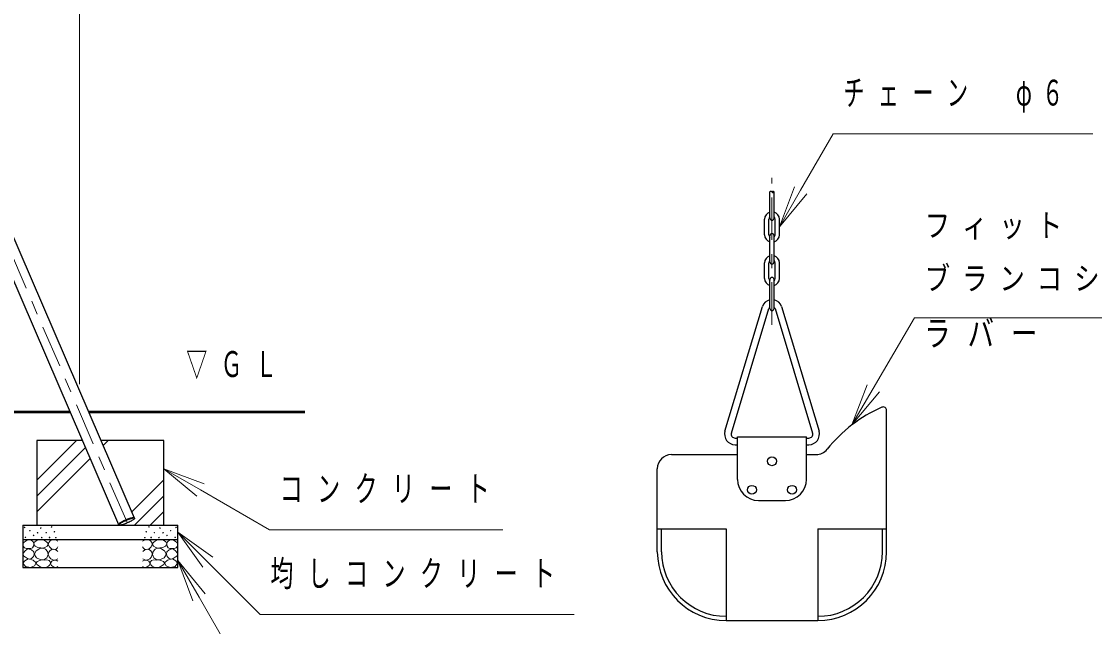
# Model space of a CAD drawing. Units: millimetres on the paper. Extents: x 200 to 618, y 141 to 438.
# Drawn here: x 452.4 to 528.4, y 193.9 to 236.8 of the extents above; entities that cross this region are included whole.
import ezdxf

# ---------------------------------------------------------------- set-up
doc = ezdxf.new("R2010")
doc.units = ezdxf.units.MM
doc.linetypes.add('USER2', pattern=[6, 3, -1, 1, -1])
doc.layers.add('線', color=2, linetype='Continuous', lineweight=25)
doc.layers.add('補助', color=2, linetype='Continuous', lineweight=13)
doc.styles.add('ＭＳ ゴシック', font='')
doc.styles.get('ＭＳ ゴシック').set_extended_font_data('MS Gothic')

msp = doc.modelspace()

# ---------------------------------------------------------------- linework, layer by layer
at = {"layer": '線', "color": 1, "linetype": 'USER2', "lineweight": 13}
for p, q in [((459.853, 201.35), (434.984, 259.048)), ((505.579, 215.296), (505.579, 225.696)), ((459.853, 201.35), (459.894, 201.254))]:
    msp.add_line(p, q, dxfattribs=at)
at = {"layer": '線', "color": 7}
for p, q in [((459.297, 201.111), (435.428, 256.49)), ((460.408, 201.59), (436.539, 256.969)), ((505.429, 222.846), (505.429, 224.696)), ((505.729, 222.846), (505.729, 224.696)), ((505.054, 221.671), (505.054, 222.771)), ((505.354, 221.671), (505.354, 222.771)), ((505.804, 221.671), (505.804, 222.771)), ((506.104, 221.671), (506.104, 222.771)), ((505.429, 219.746), (505.429, 221.596)), ((505.729, 219.746), (505.729, 221.596)), ((505.054, 218.571), (505.054, 219.671)), ((505.354, 218.571), (505.354, 219.671)), ((505.804, 218.571), (505.804, 219.671)), ((506.104, 218.571), (506.104, 219.671)), ((505.429, 216.446), (505.429, 218.496)), ((505.729, 216.446), (505.729, 218.496)), ((502.247, 207.759), (504.909, 216.574)), ((502.701, 207.622), (505.364, 216.437)), ((505.795, 216.437), (508.458, 207.622)), ((506.25, 216.574), (508.912, 207.759)), ((513.704, 199.217), (513.704, 209.218)), ((453.484, 207.092), (453.484, 201.092)), ((456.719, 207.092), (453.484, 207.092)), ((462.484, 207.092), (458.037, 207.092)), ((462.484, 201.092), (462.484, 207.092)), ((502.965, 207.267), (503.129, 207.267)), ((503.129, 204.342), (503.129, 207.342)), ((503.129, 207.342), (508.029, 207.342)), ((508.029, 204.342), (508.029, 207.342)), ((508.029, 207.267), (508.194, 207.267)), ((498.454, 206.092), (503.129, 206.092)), ((502.965, 206.792), (503.129, 206.792)), ((508.029, 206.792), (508.194, 206.792)), ((508.029, 206.092), (508.707, 206.092)), ((497.454, 199.217), (497.454, 205.092)), ((504.629, 202.842), (506.529, 202.842)), ((452.484, 201.092), (452.484, 198.092)), ((452.484, 201.092), (463.484, 201.092)), ((463.484, 198.092), (463.484, 201.092)), ((452.484, 200.092), (463.484, 200.092)), ((452.484, 198.092), (463.484, 198.092)), ((502.329, 194.342), (508.829, 194.342))]:
    msp.add_line(p, q, dxfattribs=at)
at = {"layer": '線', "color": 7, "lineweight": 50}
for p, q in [((455.857, 209.092), (413.11, 209.092)), ((472.484, 209.092), (457.175, 209.092))]:
    msp.add_line(p, q, dxfattribs=at)
at = {"layer": '線', "color": 7, "lineweight": 13}
for p, q in [((453.484, 204.282), (456.294, 207.092)), ((458.188, 206.741), (458.539, 207.092)), ((453.484, 203.159), (456.929, 206.605)), ((453.484, 202.037), (457.267, 205.82)), ((460.217, 202.034), (462.484, 204.301)), ((460.397, 201.092), (462.484, 203.179)), ((461.52, 201.092), (462.484, 202.056)), ((459.274, 201.092), (459.296, 201.114))]:
    msp.add_line(p, q, dxfattribs=at)
at = {"layer": '線'}
for p, q in [((497.454, 200.842), (502.329, 200.842)), ((497.754, 199.217), (497.754, 200.842)), ((502.329, 200.842), (502.329, 194.342)), ((508.829, 200.842), (513.704, 200.842)), ((508.829, 200.842), (508.829, 194.342)), ((513.404, 199.217), (513.404, 200.842))]:
    msp.add_line(p, q, dxfattribs=at)
msp.add_lwpolyline([(459.282, 201.147), (459.281, 201.162), (459.29, 201.18), (459.308, 201.202), (459.335, 201.227), (459.371, 201.255), (459.415, 201.285), (459.466, 201.317), (459.523, 201.35), (459.586, 201.384), (459.653, 201.418), (459.723, 201.451), (459.796, 201.483), (459.868, 201.513), (459.941, 201.542), (460.011, 201.567), (460.079, 201.59), (460.142, 201.609), (460.201, 201.624), (460.253, 201.635), (460.298, 201.642), (460.335, 201.645), (460.363, 201.643), (460.383, 201.636), (460.393, 201.626)], dxfattribs=at)
at = {"layer": '線', "color": 7}
for points in [[(459.297, 201.111), (459.297, 201.125), (459.305, 201.144), (459.324, 201.166), (459.351, 201.191), (459.387, 201.219), (459.431, 201.249), (459.482, 201.281), (459.539, 201.314), (459.602, 201.348), (459.669, 201.381), (459.739, 201.415), (459.811, 201.447), (459.884, 201.477), (459.956, 201.505), (460.027, 201.531), (460.095, 201.554), (460.158, 201.573), (460.216, 201.588), (460.268, 201.599), (460.313, 201.606), (460.35, 201.608), (460.379, 201.607), (460.398, 201.6), (460.408, 201.59)], [(460.408, 201.59), (460.409, 201.575), (460.4, 201.557), (460.382, 201.535), (460.355, 201.509), (460.319, 201.482), (460.275, 201.451), (460.224, 201.42), (460.167, 201.386), (460.104, 201.353), (460.037, 201.319), (459.967, 201.286), (459.894, 201.254), (459.821, 201.223), (459.749, 201.195), (459.679, 201.17), (459.611, 201.147), (459.548, 201.128), (459.489, 201.113), (459.437, 201.102), (459.392, 201.095), (459.355, 201.092), (459.327, 201.094), (459.307, 201.1), (459.297, 201.111)]]:
    msp.add_lwpolyline(points, dxfattribs=at)
at = {"layer": '線'}
for centre in [(505.579, 205.627), (504.156, 203.602), (507.003, 203.602)]:
    msp.add_circle(centre, 0.316, dxfattribs=at)
for centre, radius, start, end in [((505.504, 224.646), 0.0903, 33.85503, 146.14497), ((505.654, 224.647), 0.09, 33.53608, 146.46392), ((505.654, 224.746), 0.09, 213.53608, 326.46392), ((502.329, 199.217), 4.575, 180, 270), ((508.829, 199.217), 4.575, 270, 0)]:
    msp.add_arc(centre, radius, start, end, dxfattribs=at)
at = {"layer": '線', "color": 7}
for centre, radius, start, end in [((505.579, 222.771), 0.525, 106.60155, 180), ((505.579, 222.771), 0.225, 131.81032, 180), ((505.579, 222.846), 0.15, 180, 0), ((505.579, 222.771), 0.525, 0, 73.39845), ((505.579, 222.771), 0.225, 0, 48.18968), ((505.579, 221.671), 0.525, 180, 253.39845), ((505.579, 221.671), 0.225, 180, 228.18968), ((505.579, 221.596), 0.15, 0, 180), ((505.579, 221.671), 0.525, 286.60155, 0), ((505.579, 221.671), 0.225, 311.81032, 0), ((505.579, 219.671), 0.525, 106.60155, 180), ((505.579, 219.671), 0.225, 131.81032, 180), ((505.579, 219.671), 0.525, 0, 73.39845), ((505.579, 219.671), 0.225, 0, 48.18968), ((505.579, 219.746), 0.15, 180, 0), ((505.579, 218.571), 0.525, 180, 253.39845), ((505.579, 218.571), 0.225, 180, 228.18968), ((505.579, 218.496), 0.15, 0, 180), ((505.579, 218.571), 0.525, 286.60155, 0), ((505.579, 218.571), 0.225, 311.81032, 0), ((505.579, 216.371), 0.7, 102.37363, 163.19131), ((505.579, 216.371), 0.7, 16.80869, 77.62637), ((505.579, 216.371), 0.225, 131.81032, 163.19131), ((505.579, 216.446), 0.15, 180, 0), ((505.579, 216.371), 0.225, 16.80869, 48.18968), ((517.403, 200.194), 10.1, 113.63305, 141.57657), ((513.454, 209.218), 0.25, 0, 113.63305), ((502.965, 207.542), 0.75, 163.19131, 270), ((502.965, 207.542), 0.275, 163.19131, 270), ((508.194, 207.542), 0.75, 270, 16.80869), ((508.194, 207.542), 0.275, 270, 16.80869), ((498.454, 205.092), 1, 90, 180), ((508.707, 207.092), 1, 270, 321.57657), ((504.629, 204.342), 1.5, 180, 270), ((506.529, 204.342), 1.5, 270, 0), ((502.329, 199.217), 4.875, 180, 270), ((508.829, 199.217), 4.875, 270, 0)]:
    msp.add_arc(centre, radius, start, end, dxfattribs=at)
at = {"layer": '補助'}
for p, q in [((456.516, 211.092), (456.516, 281.468)), ((507.604, 224.82), (509.912, 228.815)), ((509.912, 228.815), (510.912, 228.815)), ((510.912, 228.815), (528.324, 228.815)), ((507.171, 225.07), (506.104, 222.221)), ((506.104, 222.221), (507.604, 224.82)), ((508.038, 224.57), (506.104, 222.221)), ((512.755, 210.785), (515.678, 215.779)), ((515.678, 215.779), (516.678, 215.779)), ((516.678, 215.779), (535.628, 215.779)), ((512.324, 211.037), (511.24, 208.195)), ((511.24, 208.195), (512.755, 210.785)), ((513.187, 210.532), (511.24, 208.195)), ((462.484, 205.092), (465.082, 203.592)), ((465.332, 204.025), (462.484, 205.092)), ((464.832, 203.159), (462.484, 205.092)), ((465.082, 203.592), (469.979, 200.765)), ((469.979, 200.765), (470.979, 200.765)), ((470.979, 200.765), (486.505, 200.765)), ((463.484, 200.592), (465.605, 198.471)), ((465.959, 198.824), (463.484, 200.592)), ((465.251, 198.117), (463.484, 200.592)), ((463.484, 198.592), (464.984, 195.994)), ((465.417, 196.244), (463.484, 198.592)), ((464.551, 195.744), (463.484, 198.592)), ((465.605, 198.471), (469.311, 194.765)), ((464.984, 195.994), (469.158, 188.765)), ((469.311, 194.765), (470.311, 194.765)), ((470.311, 194.765), (491.561, 194.765))]:
    msp.add_line(p, q, dxfattribs=at)
for points in [[(452.933, 200.08), (452.803, 200.029), (452.679, 199.96), (452.562, 199.879), (452.489, 199.77), (452.509, 199.618), (452.609, 199.491), (452.747, 199.439), (452.901, 199.434), (453.053, 199.446), (453.18, 199.497), (453.255, 199.603), (453.281, 199.732), (453.264, 199.836), (453.205, 199.934), (453.082, 200.031)], [(453.721, 200.082), (453.623, 200.07), (453.51, 200.028), (453.351, 199.912), (453.278, 199.774), (453.295, 199.695), (453.37, 199.606), (453.56, 199.511), (453.759, 199.482), (453.906, 199.478), (454.056, 199.509), (454.208, 199.601), (454.283, 199.725), (454.264, 199.818), (454.17, 199.925), (453.956, 200.049)], [(462.246, 200.082), (462.344, 200.07), (462.457, 200.028), (462.616, 199.912), (462.69, 199.774), (462.672, 199.695), (462.598, 199.606), (462.408, 199.511), (462.208, 199.482), (462.061, 199.478), (461.911, 199.509), (461.759, 199.601), (461.684, 199.725), (461.703, 199.818), (461.798, 199.925), (462.011, 200.049)], [(463.035, 200.08), (463.164, 200.029), (463.288, 199.96), (463.405, 199.879), (463.478, 199.77), (463.458, 199.618), (463.358, 199.491), (463.221, 199.439), (463.066, 199.434), (462.914, 199.446), (462.788, 199.497), (462.713, 199.603), (462.686, 199.732), (462.703, 199.836), (462.762, 199.934), (462.885, 200.031)], [(452.882, 199.421), (452.775, 199.365), (452.667, 199.282), (452.538, 199.145), (452.489, 199.009), (452.562, 198.913), (452.692, 198.825), (452.825, 198.74), (452.958, 198.699), (453.111, 198.748), (453.237, 198.876), (453.299, 199.042), (453.269, 199.212), (453.105, 199.357)], [(453.467, 198.795), (453.719, 198.658), (453.986, 198.639), (454.192, 198.788), (454.289, 199.022), (454.243, 199.238), (454.105, 199.401), (453.928, 199.469), (453.705, 199.444), (453.43, 199.283), (453.31, 199.066), (453.363, 198.922)], [(462.5, 198.795), (462.249, 198.658), (461.981, 198.639), (461.776, 198.788), (461.679, 199.022), (461.724, 199.238), (461.862, 199.401), (462.039, 199.469), (462.262, 199.444), (462.538, 199.283), (462.657, 199.066), (462.604, 198.922)], [(463.085, 199.421), (463.192, 199.365), (463.301, 199.282), (463.43, 199.145), (463.478, 199.009), (463.406, 198.913), (463.276, 198.825), (463.143, 198.74), (463.009, 198.699), (462.856, 198.748), (462.731, 198.876), (462.668, 199.042), (462.699, 199.212), (462.862, 199.357)], [(452.866, 198.702), (452.639, 198.582), (452.503, 198.406), (452.673, 198.18), (453.041, 198.098), (453.328, 198.22), (453.437, 198.428), (453.221, 198.61)], [(454.008, 198.62), (453.857, 198.632), (453.694, 198.603), (453.516, 198.522), (453.429, 198.414), (453.483, 198.32), (453.602, 198.23), (453.732, 198.153), (453.878, 198.106), (454.115, 198.111), (454.321, 198.193), (454.415, 198.289), (454.456, 198.403), (454.435, 198.506), (454.354, 198.598), (454.186, 198.649)], [(461.96, 198.62), (462.11, 198.632), (462.273, 198.603), (462.452, 198.522), (462.538, 198.414), (462.484, 198.32), (462.365, 198.23), (462.236, 198.153), (462.089, 198.106), (461.852, 198.111), (461.646, 198.193), (461.552, 198.289), (461.511, 198.403), (461.532, 198.506), (461.614, 198.598), (461.782, 198.649)], [(463.102, 198.702), (463.328, 198.582), (463.464, 198.406), (463.295, 198.18), (462.926, 198.098), (462.639, 198.22), (462.53, 198.428), (462.746, 198.61)]]:
    msp.add_lwpolyline(points, close=True, dxfattribs=at)
for points in [[(454.984, 199.958), (454.815, 200.055), (454.641, 200.085), (454.529, 200.051), (454.426, 199.977), (454.337, 199.871), (454.299, 199.736), (454.373, 199.561), (454.534, 199.432), (454.7, 199.385), (454.844, 199.407), (454.925, 199.474), (454.984, 199.565)], [(460.984, 199.958), (461.152, 200.055), (461.326, 200.085), (461.438, 200.051), (461.541, 199.977), (461.631, 199.871), (461.668, 199.736), (461.595, 199.561), (461.434, 199.432), (461.268, 199.385), (461.123, 199.407), (461.042, 199.474), (460.984, 199.565)], [(454.977, 199.236), (454.835, 199.345), (454.673, 199.394), (454.539, 199.37), (454.42, 199.293), (454.332, 199.177), (454.299, 199.033), (454.353, 198.861), (454.477, 198.722), (454.63, 198.645), (454.781, 198.627), (454.884, 198.656), (454.977, 198.71)], [(460.99, 199.236), (461.133, 199.345), (461.294, 199.394), (461.428, 199.37), (461.548, 199.293), (461.636, 199.177), (461.668, 199.033), (461.615, 198.861), (461.491, 198.722), (461.338, 198.645), (461.186, 198.627), (461.083, 198.656), (460.99, 198.71)], [(454.984, 198.545), (454.863, 198.611), (454.718, 198.627), (454.543, 198.541), (454.458, 198.406), (454.47, 198.332), (454.527, 198.247), (454.671, 198.138), (454.819, 198.101), (454.905, 198.122), (454.984, 198.165)], [(460.984, 198.545), (461.104, 198.611), (461.25, 198.627), (461.424, 198.541), (461.51, 198.406), (461.497, 198.332), (461.44, 198.247), (461.297, 198.138), (461.148, 198.101), (461.063, 198.122), (460.984, 198.165)]]:
    msp.add_lwpolyline(points, dxfattribs=at)
for centre in [(452.616, 200.936), (453.763, 200.891), (454.532, 200.974), (461.435, 200.974), (462.205, 200.891), (463.352, 200.936), (452.679, 200.239), (452.996, 200.708), (453.256, 200.372), (453.535, 200.562), (453.833, 200.22), (454.154, 200.563), (454.386, 200.223), (454.732, 200.633), (454.829, 200.212), (461.138, 200.212), (461.235, 200.633), (461.581, 200.223), (461.814, 200.563), (462.135, 200.22), (462.433, 200.562), (462.712, 200.372), (462.971, 200.708), (463.288, 200.239)]:
    msp.add_circle(centre, 0.02, dxfattribs=at)

# ---------------------------------------------------------------- texts
at = {"layer": '補助', "attachment_point": 1, "style": 'ＭＳ ゴシック'}
for s, insert, char_height in [('\\T1.63;\\W0.6;チェーン\u3000φ６', (510.637, 232.649), 1.833), ('\\T1.47;\\W0.8;フィット', (516.403, 223.154), 1.65), ('\\T1.47;\\W0.8;ブランコシート', (516.403, 219.404), 1.65), ('\\T1.64;\\W0.75;ラバー', (516.361, 215.612), 1.833), ('\\T1.64;\\W0.6;▽ＧＬ', (464.067, 213.425), 1.833), ('\\T1.63;\\W0.65;コンクリート', (470.704, 204.598), 1.833), ('\\T1.63;\\W0.65;均しコンクリート', (470.036, 198.598), 1.833)]:
    msp.add_mtext(s, dxfattribs=dict(at, insert=insert, char_height=char_height))

doc.saveas('drawing.dxf')
